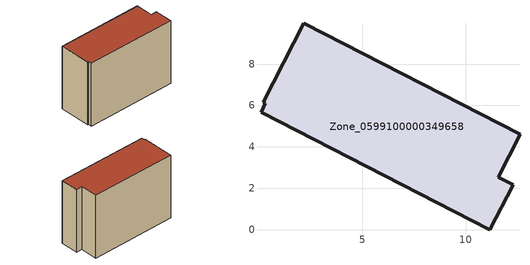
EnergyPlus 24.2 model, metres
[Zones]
Zone_0599100000349658
 floor ground (C_G): 2.16,9.97 12.62,4.6 11.56,2.54 12.28,2.17 11.16,0 0.1,5.67 0.3,6.1 0.22,6.15 z3.71
 wall outside (C_F): 12.62,4.6 2.16,9.97 0.22,6.15 0.3,6.1 0.1,5.67 11.16,0 12.28,2.17 11.56,2.54 12.62,4.6 z3.71:12.49
 roof outside (C_R): 0.3,6.1 0.1,5.67 11.16,0 12.28,2.17 11.56,2.54 12.62,4.6 2.16,9.97 0.22,6.15 z12.49
[BUILDING]
Pand.0599100000349658: North Axis=0; Terrain=City; Loads Convergence Tolerance Value=0.04; Temperature Convergence Tolerance Value=0.4; Solar Distribution=FullExterior; Maximum Number of Warmup Days=25; Minimum Number of Warmup Days=1
[Site:Location]
Rotterdam.The.Hague.AP_ZH_NLD Design_Conditions: Latitude=51.96; Longitude=4.45; Time Zone=1; Elevation=-4.5
[SITE:GROUNDTEMPERATURE:BUILDINGSURFACE]
18, 18, 18, 18, 18, 18, 18, 18, 18, 18, 18, 18
[MATERIAL] Thermal Absorptance=0.9; Solar Absorptance=0.7; Visible Absorptance=0.7
Name | Roughness | Thickness | Conductivity | Density | Specific Heat
G.TI.1992-2005 | MediumSmooth | 0.15 | 0.06 | 540 | 1210
F.TI.1992-2005 | Rough | 0.3 | 0.12 | 1920 | 840
R.TI.1992-2005 | MediumRough | 0.2 | 0.08 | 1500 | 1000
[CONSTRUCTION]
C_G: G.TI.1992-2005
C_F: F.TI.1992-2005
C_R: R.TI.1992-2005
[ZONE]
Zone_0599100000349658: Type=1; Multiplier=1; Ceiling Height=Autocalculate; Volume=Autocalculate; Floor Area=autocalculate; Part of Total Floor Area=Yes
[ZONEINFILTRATION:DESIGNFLOWRATE]
Infil_Zone_0599100000349658: Zone or ZoneList or Space or SpaceList=Zone_0599100000349658; Schedule=AlwaysOn; Design Flow Rate Calculation Method=Flow/Area; Flow Rate per Floor Area=0.0015; Constant Term Coefficient=1; Temperature Term Coefficient=0; Velocity Term Coefficient=0; Velocity Squared Term Coefficient=0
[HVACTEMPLATE:ZONE:IDEALLOADSAIRSYSTEM]
Zone_0599100000349658: Maximum Heating Supply Air Temperature=50; Minimum Cooling Supply Air Temperature=13; Maximum Heating Supply Air Humidity Ratio=0.0156; Minimum Cooling Supply Air Humidity Ratio=0.0077; Heating Limit=NoLimit; Cooling Limit=NoLimit; Dehumidification Control Type=ConstantSensibleHeatRatio; Cooling Sensible Heat Ratio=0.7; Dehumidification Setpoint=60; Humidification Control Type=None; Humidification Setpoint=30; Outdoor Air Method=None; Outdoor Air Flow Rate per Person=0.00944; Outdoor Air Flow Rate per Zone Floor Area=0; Outdoor Air Flow Rate per Zone=0; Demand Controlled Ventilation Type=None; Outdoor Air Economizer Type=NoEconomizer; Heat Recovery Type=None; Sensible Heat Recovery Effectiveness=0.7; Latent Heat Recovery Effectiveness=0.65
[ZONECONTROL:THERMOSTAT]
ThermostatControl_Zone_0599100000349658: Zone or ZoneList=Zone_0599100000349658; Control Type Schedule=DualSetpointControlType; Control 1=Thermostat_Zone_0599100000349658; Temperature Difference Between Cutout And Setpoint=0
[THERMOSTATSETPOINT:DUALSETPOINT]
Thermostat_Zone_0599100000349658: Heating Setpoint Temperature Schedule=HeatingSetpoint_Zone_0599100000349658; Cooling Setpoint Temperature Schedule=CoolingSetpoint_Zone_0599100000349658
[SCHEDULE:COMPACT]
HeatingSetpoint_Zone_0599100000349658: Through: 12/31, For: AllDays, Until: 24:00, 21
CoolingSetpoint_Zone_0599100000349658: Through: 12/31, For: AllDays, Until: 24:00, 24
DualSetpointControlType: Through: 12/31, For: AllDays, Until: 24:00, 4
AlwaysOn: Through: 12/31, For: AllDays, Until: 24:00, 1
